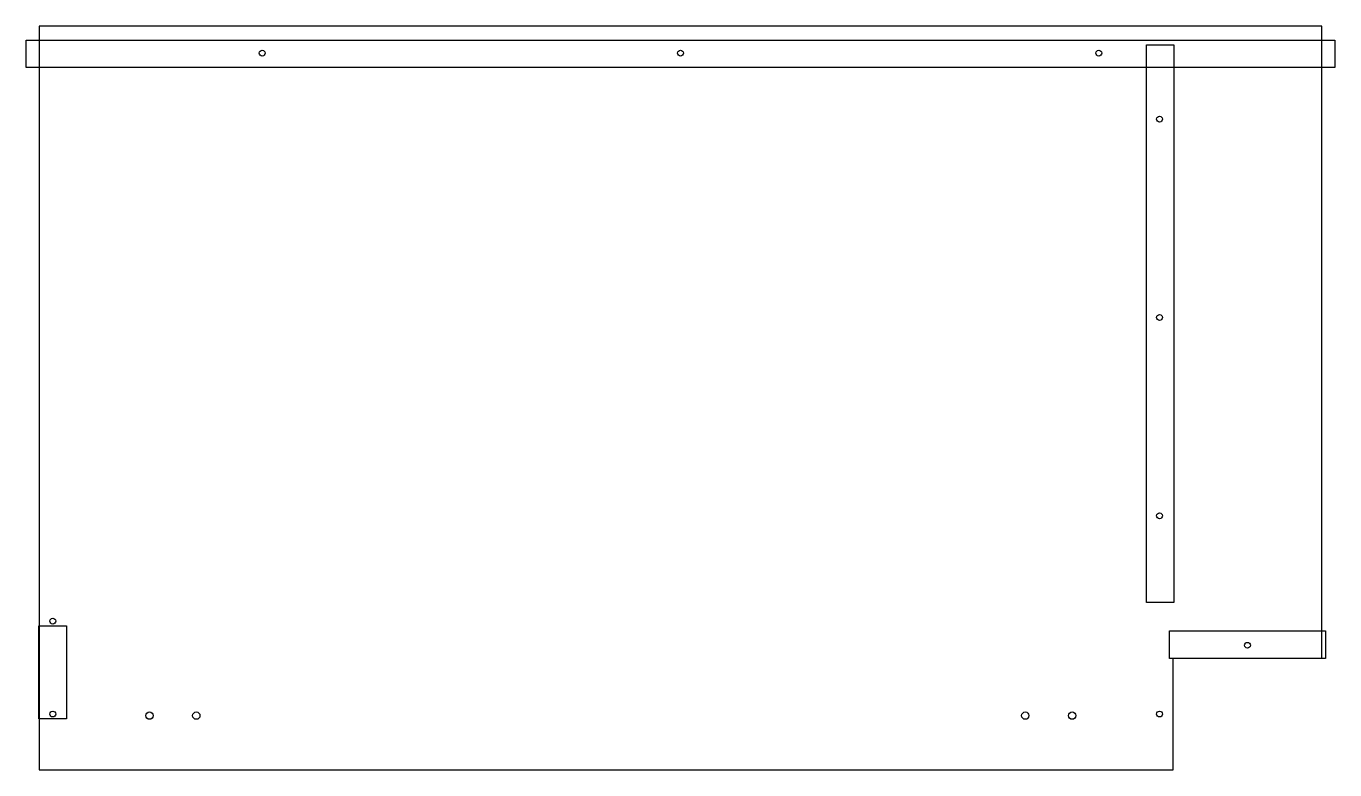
# Model space of a CAD drawing. Extents: x -0.3 to 34.9, y 0 to 20.
import ezdxf

# ---------------------------------------------------------------- set-up
doc = ezdxf.new("R2010")
doc.units = 0
for name, color, linetype in [('BLOCKDRILLPILOT', 6, 'CONTINUOUS'), ('BLOCKDRILLSYSTEM', 6, 'CONTINUOUS'), ('DadoBack', 6, 'CONTINUOUS'), ('PartCut', 1, 'CONTINUOUS')]:
    doc.layers.add(name, color=color, linetype=linetype)

msp = doc.modelspace()

# ---------------------------------------------------------------- linework, layer by layer
at = {"layer": 'BLOCKDRILLPILOT'}
for centre in [(6, 19.275), (17.25, 19.275), (28.5, 19.275), (30.135, 17.49999), (30.135, 12.16666), (30.135, 6.83333), (0.365, 4), (32.5, 3.35), (0.365, 1.5), (30.135, 1.5)]:
    msp.add_circle(centre, 0.07874, dxfattribs=at)
at = {"layer": 'BLOCKDRILLSYSTEM'}
for centre in [(2.96654, 1.457), (4.22638, 1.457), (26.52362, 1.457), (27.78346, 1.457)]:
    msp.add_circle(centre, 0.09843, dxfattribs=at)
at = {"layer": 'DadoBack'}
for points in [[(-0.35, 18.885), (-0.35, 19.625), (34.85, 19.625), (34.85, 18.885)], [(29.78, 19.5), (30.52, 19.5), (30.52, 4.5), (29.78, 4.5)], [(-0.005, 3.875), (0.735, 3.875), (0.735, 1.375), (-0.005, 1.375)], [(30.4, 2.995), (30.4, 3.735), (34.6, 3.735), (34.6, 2.995)]]:
    msp.add_lwpolyline(points, close=True, dxfattribs=at)
at = {"layer": 'PartCut'}
msp.add_lwpolyline([(0, 0), (30.5, 0), (30.5, 3), (34.5, 3), (34.5, 20), (0, 20)], close=True, dxfattribs=at)

doc.saveas('drawing.dxf')
